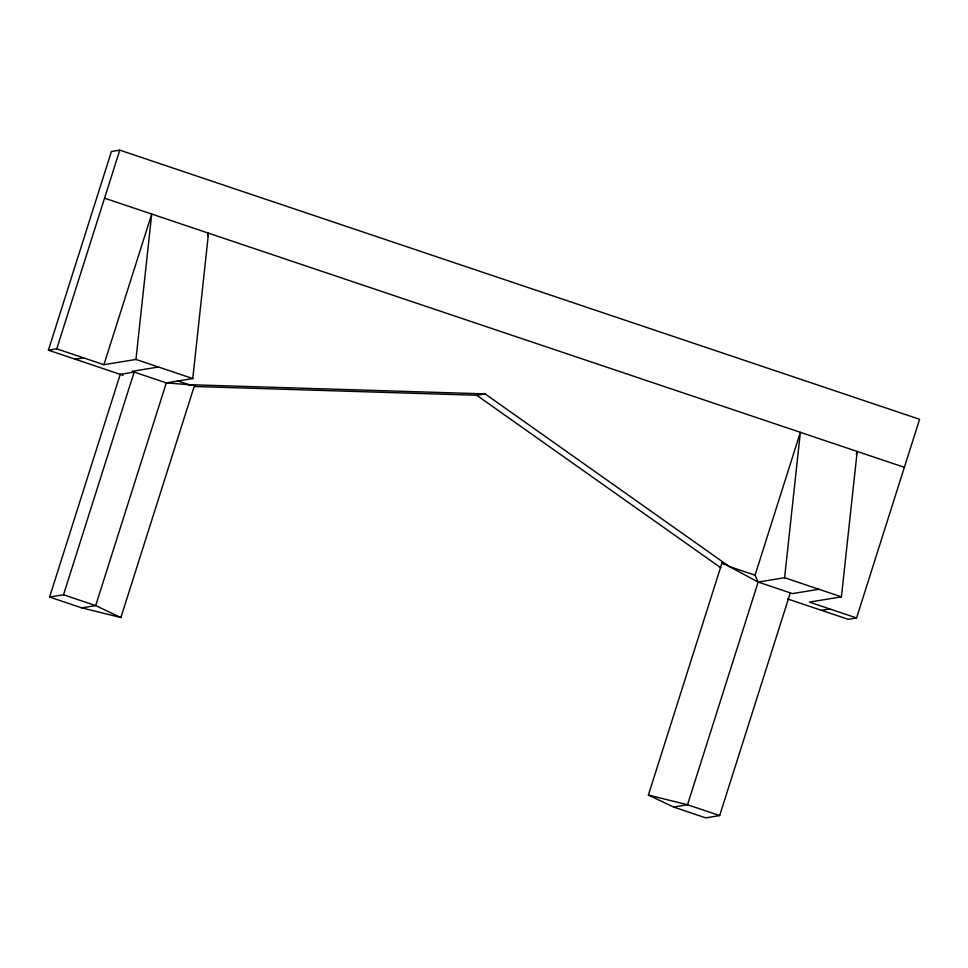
<?xml version="1.0" encoding="UTF-8"?>
<svg xmlns="http://www.w3.org/2000/svg" width="968" height="968" viewBox="0 0 968 968"><rect width="100%" height="100%" fill="white"/><g stroke="black" fill="none" stroke-linecap="round" stroke-linejoin="round"><path stroke-width="1.45" d="M103.927 364.694L135.944 359.43L151.71 214.049L103.927 364.694L56.749 348.819L48.4 350.186L111.429 151.516L119.778 150.137L919.6 419.301L856.571 617.971L848.222 619.338L787.649 598.962M158.462 367.017L132.011 371.349L166.314 382.892L192.765 378.561L208.531 233.167L207.636 236.023M758.15 582.058L784.6 577.727L800.367 432.333L755.052 575.198L758.15 582.058L687.51 804.747L673.583 807.034L648.379 795.067L722.104 562.65L758.15 582.058L792.453 593.602L818.904 589.27M856.571 617.971L809.405 602.096L841.422 596.845L857.188 451.451L856.281 454.331M56.749 348.819L119.778 150.137M49.598 597.05L120.238 374.362L134.153 372.075L63.513 594.763L49.598 597.05L81.76 607.868L120.879 617.548L194.604 385.131L166.314 382.892L95.675 605.593L81.76 607.868M673.583 807.034L705.745 817.863L719.672 815.576L790.311 592.888M75.201 359.201L83.55 357.833M194.628 386.498L476.704 395.246L485.065 393.879L729.315 566.534L755.052 575.198M821.421 610.324L829.77 608.957M188.578 385.143L191.591 385.143M485.065 393.879L188.954 384.683L177.519 380.835M648.379 795.067L687.51 804.747L719.672 815.576M104.544 198.174L904.366 467.326M135.944 359.43L192.765 378.561M784.6 577.727L841.422 596.845M48.4 350.186L123.033 375.306M63.513 594.763L95.675 605.593L120.879 617.548M476.704 395.246L720.809 567.793M722.104 562.65L724.209 564.719"/></g></svg>
